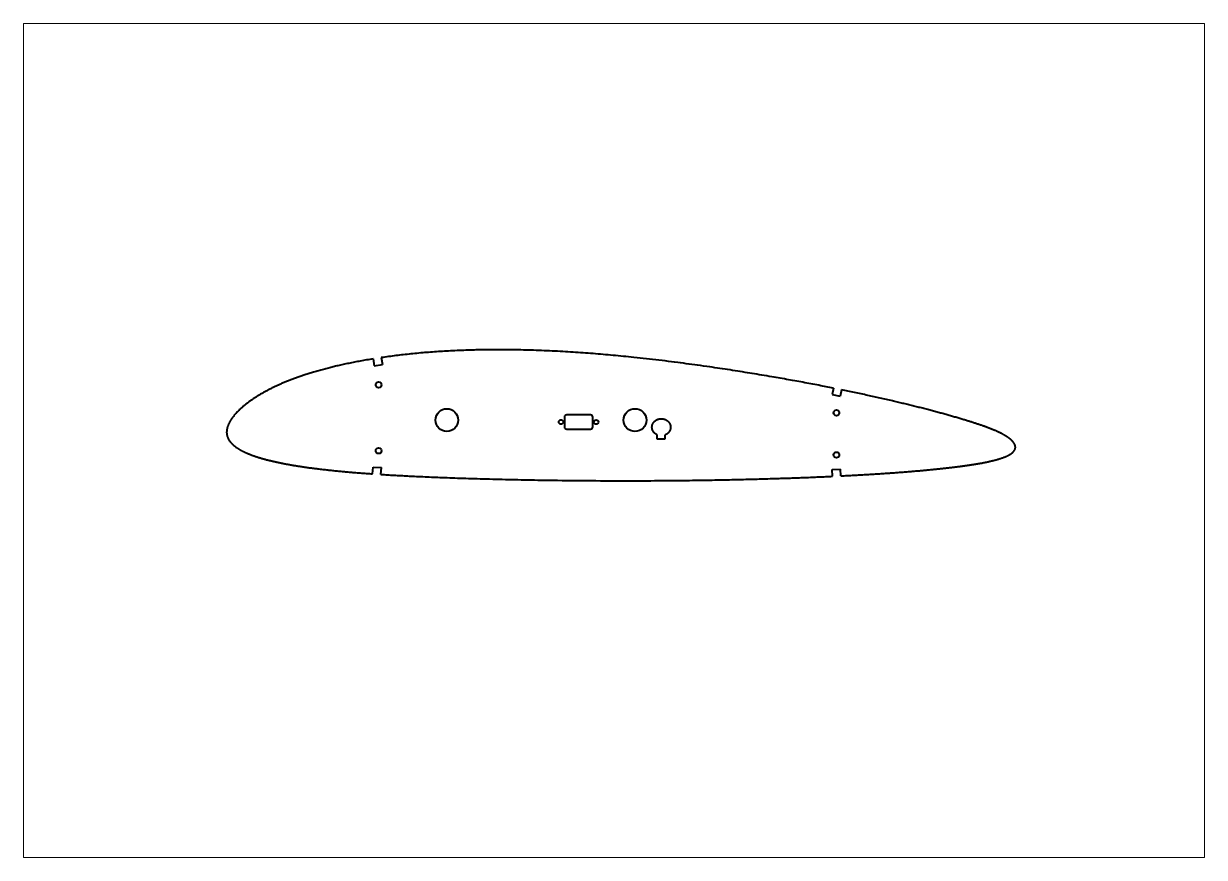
# Paper-space layout 'Sheet' of a CAD drawing. Header units: millimetres. Extents: x 0 to 841, y 0 to 594.
# The model-space entities are those that its viewports show. They can reach past a viewport. Long polylines and large blocks are cut down to what shows.
import ezdxf

# ---------------------------------------------------------------- set-up
doc = ezdxf.new("R2010")
doc.units = ezdxf.units.MM
doc.layers.add('Geometries', color=7, linetype='Continuous')

msp = doc.modelspace()

# ---------------------------------------------------------------- linework, layer by layer
at = {"layer": 'Geometries', "linetype": 'Continuous', "lineweight": 40}
for p, q in [((248.86, 355.13), (249.64, 350.21)), ((254.78, 356.05), (255.57, 351.16)), ((249.64, 350.21), (255.57, 351.16)), ((576.73, 334.28), (575.77, 329.67)), ((575.77, 329.67), (581.65, 328.47)), ((582.6, 333.1), (581.65, 328.47)), ((385.21, 313.68), (385.21, 306.68)), ((403.81, 315.28), (386.81, 315.28)), ((405.41, 306.68), (405.41, 313.68)), ((386.81, 305.08), (403.81, 305.08)), ((451.24, 297.96), (451.24, 301.04)), ((456.72, 297.96), (451.24, 297.96)), ((456.73, 300.87), (456.72, 297.96)), ((248.55, 273.24), (248.96, 278.09)), ((248.96, 278.09), (254.95, 277.67)), ((254.54, 272.84), (254.95, 277.67)), ((575.78, 276.29), (581.77, 276.61)), ((576.03, 271.49), (575.78, 276.29)), ((582.11, 271.78), (581.77, 276.61))]:
    msp.add_line(p, q, dxfattribs=at)
at = {"layer": 'Geometries', "linetype": 'Continuous', "lineweight": 40, "flags": 128}
for points in [[(576.73, 334.28), (575.46, 334.53), (574.19, 334.78), (572.92, 335.04), (571.65, 335.29), (570.37, 335.54), (569.09, 335.79), (567.81, 336.03), (566.39, 336.31), (564.97, 336.58), (563.55, 336.85), (562.12, 337.12), (560.69, 337.4), (559.25, 337.67), (557.81, 337.94), (556.37, 338.2), (554.92, 338.47), (553.48, 338.74), (552.05, 339), (550.62, 339.26), (549.19, 339.52), (547.75, 339.78), (546.28, 340.05), (544.81, 340.31), (543.34, 340.57), (541.87, 340.84), (540.39, 341.1), (538.93, 341.35), (537.48, 341.61), (536.01, 341.86), (534.55, 342.11), (532.8, 342.41), (531.05, 342.71), (529.3, 343.01), (527.54, 343.31), (525.78, 343.6), (524.01, 343.9), (522.32, 344.18), (520.63, 344.46), (518.94, 344.73), (517.24, 345.01), (515.54, 345.28), (513.83, 345.56), (512.12, 345.83), (510.41, 346.1), (508.62, 346.39), (506.82, 346.67), (505.02, 346.95), (503.22, 347.23), (501.41, 347.5), (499.6, 347.78), (497.79, 348.05), (495.97, 348.33), (494.15, 348.6), (492.33, 348.87), (490.51, 349.14), (488.68, 349.4), (486.52, 349.71), (484.36, 350.02), (482.2, 350.33), (480.04, 350.63), (478.03, 350.91), (476.02, 351.19), (474, 351.46), (471.99, 351.73), (469.97, 352), (467.95, 352.26), (465.93, 352.53), (463.7, 352.81), (461.47, 353.1), (459.24, 353.38), (457, 353.65), (454.76, 353.93), (452.52, 354.2), (450.28, 354.46), (448.03, 354.72), (445.78, 354.98), (443.53, 355.24), (441.32, 355.48), (439.11, 355.73), (436.9, 355.96), (434.68, 356.2), (432.8, 356.39), (430.92, 356.59), (429.03, 356.78), (427.15, 356.96), (425.26, 357.15), (423.37, 357.33), (421.59, 357.5), (419.81, 357.66), (418.03, 357.82), (416.25, 357.98), (414.47, 358.14), (412.69, 358.29), (410.9, 358.44), (409.12, 358.59), (407.34, 358.73), (405.55, 358.88), (403.8, 359.01), (402.04, 359.14), (400.29, 359.27), (398.54, 359.4), (396.73, 359.53), (394.92, 359.65), (393.11, 359.77), (391.31, 359.89), (389.5, 360), (387.69, 360.11), (385.88, 360.22), (384.07, 360.32), (382.18, 360.43), (380.29, 360.53), (378.39, 360.63), (376.5, 360.72), (374.61, 360.81), (372.71, 360.89), (370.82, 360.97), (368.93, 361.05), (367.04, 361.12), (365.15, 361.19), (363.26, 361.25), (361.37, 361.31), (359.59, 361.36), (357.81, 361.41), (356.04, 361.45), (354.26, 361.49), (352.48, 361.53), (350.87, 361.56), (349.25, 361.58), (347.64, 361.61), (346.03, 361.63), (344.42, 361.64), (342.81, 361.65), (341.2, 361.66), (339.72, 361.67), (338.25, 361.67), (336.78, 361.67), (335.3, 361.66), (333.83, 361.66), (332.36, 361.64), (330.89, 361.63), (329.42, 361.62), (327.96, 361.6), (326.49, 361.57), (325.03, 361.55), (323.56, 361.52), (322.18, 361.49), (320.8, 361.46), (319.43, 361.42), (318.05, 361.38), (316.67, 361.34), (315.08, 361.29), (313.5, 361.23), (311.91, 361.17), (310.32, 361.11), (308.74, 361.04), (307.16, 360.97), (305.57, 360.9), (304.13, 360.82), (302.68, 360.75), (301.24, 360.67), (299.79, 360.59), (298.35, 360.5), (296.91, 360.41), (295.47, 360.32), (294.03, 360.22), (292.6, 360.12), (291.16, 360.01), (289.73, 359.91), (288.3, 359.8), (286.95, 359.69), (285.61, 359.58), (284.26, 359.46), (282.92, 359.34), (281.58, 359.22), (280.15, 359.09), (278.74, 358.95), (277.32, 358.82), (275.9, 358.67), (274.49, 358.53), (273.08, 358.37), (271.75, 358.23), (270.42, 358.08), (269.1, 357.93), (267.77, 357.77), (266.45, 357.61), (265.14, 357.45), (263.82, 357.29), (262.51, 357.12), (261.2, 356.94), (259.89, 356.77), (258.61, 356.59), (257.33, 356.41), (256.06, 356.23), (254.78, 356.05)], [(248.86, 355.13), (247.7, 354.94), (246.55, 354.75), (245.4, 354.56), (244.26, 354.36), (243.12, 354.16), (241.98, 353.96), (240.84, 353.76), (239.8, 353.57), (238.77, 353.38), (237.73, 353.18), (236.7, 352.98), (235.68, 352.78), (234.65, 352.58), (233.63, 352.38), (232.62, 352.17), (231.6, 351.96), (230.59, 351.75), (229.58, 351.54), (228.58, 351.32), (227.63, 351.12), (226.69, 350.91), (225.76, 350.7), (224.82, 350.49), (223.89, 350.27), (223.04, 350.08), (222.2, 349.88), (221.36, 349.68), (220.53, 349.48), (219.7, 349.27), (218.87, 349.07), (218.04, 348.86), (217.13, 348.63), (216.23, 348.4), (215.33, 348.17), (214.43, 347.93), (213.54, 347.69), (212.65, 347.45), (211.76, 347.21), (210.88, 346.96), (210, 346.72), (209.13, 346.47), (208.28, 346.22), (207.42, 345.97), (206.58, 345.72), (205.73, 345.47), (204.96, 345.23), (204.18, 345), (203.41, 344.76), (202.65, 344.52), (201.88, 344.27), (201.12, 344.03), (200.37, 343.78), (199.67, 343.55), (198.99, 343.33), (198.3, 343.1), (197.62, 342.86), (196.94, 342.63), (196.27, 342.39), (195.6, 342.16), (194.93, 341.92), (194.26, 341.68), (193.6, 341.44), (192.94, 341.2), (192.28, 340.95), (191.67, 340.72), (191.05, 340.49), (190.44, 340.26), (189.84, 340.02), (189.23, 339.78), (188.6, 339.53), (187.96, 339.28), (187.33, 339.02), (186.7, 338.76), (186.08, 338.51), (185.46, 338.25), (184.88, 338), (184.3, 337.75), (183.72, 337.5), (183.15, 337.25), (182.58, 337), (182.02, 336.75), (181.46, 336.49), (180.9, 336.24), (180.34, 335.98), (179.79, 335.72), (179.25, 335.47), (178.71, 335.21), (178.18, 334.95), (177.65, 334.69), (177.1, 334.42), (176.55, 334.15), (176, 333.87), (175.46, 333.6), (174.92, 333.32), (174.4, 333.05), (173.88, 332.78), (173.36, 332.5), (172.85, 332.23), (172.33, 331.94), (171.81, 331.66), (171.3, 331.37), (170.79, 331.09), (170.29, 330.8), (169.79, 330.52), (169.29, 330.23), (168.8, 329.94), (168.32, 329.65), (167.83, 329.36), (167.35, 329.07), (166.88, 328.78), (166.41, 328.48), (165.94, 328.19), (165.52, 327.92), (165.1, 327.65), (164.68, 327.38), (164.27, 327.11), (163.86, 326.84), (163.45, 326.57), (163.07, 326.31), (162.69, 326.05), (162.31, 325.79), (161.94, 325.52), (161.57, 325.26), (161.2, 325), (160.84, 324.74), (160.48, 324.48), (160.1, 324.2), (159.73, 323.93), (159.37, 323.65), (159.01, 323.37), (158.65, 323.1), (158.3, 322.82), (157.95, 322.54), (157.6, 322.27), (157.26, 321.99), (156.92, 321.71), (156.59, 321.43), (156.26, 321.16), (155.95, 320.89), (155.65, 320.63), (155.35, 320.37), (155.06, 320.11), (154.77, 319.84), (154.47, 319.57), (154.18, 319.3), (153.89, 319.03), (153.6, 318.76), (153.32, 318.49), (153.05, 318.23), (152.78, 317.96), (152.52, 317.7), (152.26, 317.43), (152, 317.16), (151.74, 316.89), (151.49, 316.62), (151.24, 316.35), (151, 316.08), (150.76, 315.81), (150.52, 315.54), (150.29, 315.27), (150.06, 315), (149.84, 314.73), (149.62, 314.46), (149.41, 314.2), (149.2, 313.93), (148.99, 313.66), (148.81, 313.41), (148.63, 313.17), (148.45, 312.93), (148.28, 312.68), (148.11, 312.44), (147.95, 312.19), (147.79, 311.96), (147.64, 311.72), (147.49, 311.49), (147.34, 311.25), (147.2, 311.02), (147.06, 310.79), (146.93, 310.56), (146.8, 310.33), (146.67, 310.1), (146.55, 309.87), (146.43, 309.63), (146.31, 309.4), (146.2, 309.17), (146.09, 308.94), (145.98, 308.71), (145.88, 308.48), (145.78, 308.25), (145.69, 308.02), (145.6, 307.79), (145.51, 307.56), (145.43, 307.34), (145.35, 307.11), (145.28, 306.89), (145.21, 306.67), (145.15, 306.45), (145.08, 306.22), (145.02, 306), (144.97, 305.78), (144.92, 305.55), (144.87, 305.33), (144.83, 305.11), (144.79, 304.89), (144.75, 304.67), (144.72, 304.45), (144.69, 304.23), (144.67, 304.02), (144.65, 303.8), (144.64, 303.59), (144.63, 303.38), (144.62, 303.17), (144.62, 302.96), (144.62, 302.75), (144.62, 302.53), (144.63, 302.32), (144.65, 302.11), (144.67, 301.9), (144.69, 301.69), (144.72, 301.49), (144.75, 301.28), (144.78, 301.07), (144.82, 300.87), (144.87, 300.66), (144.91, 300.46), (144.96, 300.26), (145.02, 300.07), (145.08, 299.87), (145.14, 299.67), (145.21, 299.47), (145.28, 299.28), (145.36, 299.08), (145.44, 298.88), (145.53, 298.69), (145.62, 298.49), (145.71, 298.3), (145.81, 298.11), (145.91, 297.92), (146.02, 297.73), (146.13, 297.54), (146.24, 297.35), (146.36, 297.16), (146.48, 296.98), (146.6, 296.8), (146.73, 296.62), (146.87, 296.43), (147, 296.25), (147.15, 296.06), (147.29, 295.88), (147.44, 295.7), (147.6, 295.52), (147.76, 295.34), (147.92, 295.16), (148.09, 294.99), (148.26, 294.81), (148.43, 294.63), (148.61, 294.46), (148.79, 294.29), (148.97, 294.12), (149.15, 293.95), (149.34, 293.78), (149.54, 293.61), (149.74, 293.44), (149.95, 293.27), (150.15, 293.1), (150.37, 292.93), (150.58, 292.76), (150.8, 292.6), (151.04, 292.43), (151.27, 292.25), (151.52, 292.08), (151.76, 291.91), (152.01, 291.74), (152.27, 291.58), (152.51, 291.42), (152.76, 291.26), (153.01, 291.11), (153.26, 290.95), (153.52, 290.8), (153.78, 290.64), (154.04, 290.49), (154.31, 290.34), (154.58, 290.19), (154.86, 290.03), (155.13, 289.89), (155.41, 289.74), (155.69, 289.59), (155.97, 289.45), (156.26, 289.3), (156.56, 289.16), (156.85, 289.01), (157.16, 288.87), (157.46, 288.72), (157.76, 288.58), (158.07, 288.44), (158.38, 288.3), (158.69, 288.16), (159.02, 288.02), (159.34, 287.88), (159.67, 287.74), (160, 287.6), (160.34, 287.47), (160.68, 287.33), (161.02, 287.19), (161.37, 287.06), (161.71, 286.92), (162.07, 286.79), (162.42, 286.66), (162.78, 286.52), (163.13, 286.39), (163.49, 286.27), (163.85, 286.14), (164.21, 286.01), (164.65, 285.86), (165.09, 285.71), (165.54, 285.56), (165.99, 285.41), (166.44, 285.26), (166.9, 285.12), (167.36, 284.97), (167.83, 284.83), (168.3, 284.69), (168.77, 284.54), (169.25, 284.4), (169.74, 284.26), (170.2, 284.13), (170.66, 284), (171.13, 283.87), (171.6, 283.74), (172.07, 283.61), (172.58, 283.47), (173.1, 283.33), (173.63, 283.2), (174.15, 283.06), (174.68, 282.93), (175.22, 282.8), (175.73, 282.67), (176.24, 282.55), (176.75, 282.43), (177.27, 282.3), (177.8, 282.18), (178.32, 282.06), (178.85, 281.94), (179.38, 281.82), (179.92, 281.7), (180.46, 281.59), (180.99, 281.47), (181.53, 281.36), (182.07, 281.24), (182.61, 281.13), (183.17, 281.02), (183.73, 280.9), (184.29, 280.79), (184.86, 280.68), (185.43, 280.57), (185.99, 280.46), (186.56, 280.35), (187.13, 280.25), (187.7, 280.14), (188.29, 280.03), (188.88, 279.93), (189.47, 279.82), (190.07, 279.71), (190.67, 279.61), (191.27, 279.51), (191.88, 279.4), (192.48, 279.3), (193.1, 279.2), (193.71, 279.1), (194.33, 279), (194.95, 278.9), (195.56, 278.8), (196.18, 278.7), (196.79, 278.61), (197.42, 278.51), (198.16, 278.4), (198.91, 278.29), (199.66, 278.18), (200.41, 278.07), (201.17, 277.96), (201.94, 277.85), (202.7, 277.75), (203.47, 277.64), (204.25, 277.54), (205.03, 277.43), (205.81, 277.33), (206.6, 277.23), (207.34, 277.13), (208.09, 277.04), (208.84, 276.94), (209.6, 276.85), (210.36, 276.76), (211.24, 276.65), (212.12, 276.54), (213.02, 276.44), (213.91, 276.34), (214.81, 276.24), (215.71, 276.13), (216.62, 276.03), (217.45, 275.94), (218.29, 275.85), (219.13, 275.76), (219.98, 275.67), (220.83, 275.59), (221.68, 275.5), (222.54, 275.41), (223.4, 275.33), (224.26, 275.24), (225.12, 275.16), (225.99, 275.08), (226.87, 274.99), (227.69, 274.92), (228.52, 274.84), (229.35, 274.76), (230.18, 274.69), (231.02, 274.61), (231.91, 274.54), (232.8, 274.46), (233.7, 274.38), (234.6, 274.31), (235.5, 274.23), (236.4, 274.16), (237.47, 274.07), (238.55, 273.98), (239.63, 273.9), (240.71, 273.81), (241.82, 273.73), (242.93, 273.64), (244.05, 273.56), (245.17, 273.48), (246.29, 273.4), (247.42, 273.32), (248.55, 273.24)], [(655.97, 277.26), (655.97, 277.26), (656.68, 277.34), (657.38, 277.42), (658.08, 277.5), (658.77, 277.58), (659.46, 277.66), (660.14, 277.74), (660.81, 277.81), (661.48, 277.89), (662.14, 277.97), (662.81, 278.06), (663.48, 278.14), (664.14, 278.22), (664.8, 278.3), (665.46, 278.39), (666.11, 278.47), (666.75, 278.55), (667.31, 278.63), (667.87, 278.7), (668.43, 278.78), (668.98, 278.85), (669.53, 278.92), (670.07, 279), (670.61, 279.08), (671.15, 279.15), (671.71, 279.23), (672.27, 279.31), (672.82, 279.39), (673.37, 279.47), (673.91, 279.56), (674.45, 279.64), (674.96, 279.72), (675.47, 279.8), (675.98, 279.87), (676.48, 279.95), (676.97, 280.03), (677.47, 280.11), (677.96, 280.2), (678.45, 280.28), (678.95, 280.36), (679.45, 280.45), (679.95, 280.53), (680.45, 280.62), (680.93, 280.71), (681.42, 280.8), (681.9, 280.88), (682.38, 280.97), (682.85, 281.06), (683.32, 281.15), (683.79, 281.24), (684.25, 281.33), (684.68, 281.42), (685.1, 281.5), (685.53, 281.59), (685.94, 281.67), (686.36, 281.76), (686.73, 281.84), (687.1, 281.92), (687.47, 282), (687.83, 282.08), (688.19, 282.16), (688.54, 282.24), (688.89, 282.32), (689.24, 282.4), (689.58, 282.49), (689.92, 282.57), (690.27, 282.65), (690.61, 282.74), (690.94, 282.82), (691.27, 282.9), (691.6, 282.99), (691.93, 283.07), (692.25, 283.16), (692.57, 283.25), (692.88, 283.33), (693.2, 283.42), (693.51, 283.51), (693.81, 283.59), (694.11, 283.68), (694.44, 283.78), (694.77, 283.88), (695.09, 283.98), (695.4, 284.07), (695.71, 284.17), (695.99, 284.27), (696.27, 284.36), (696.54, 284.45), (696.81, 284.54), (697.08, 284.63), (697.34, 284.73), (697.6, 284.82), (697.88, 284.92), (698.16, 285.03), (698.43, 285.13), (698.7, 285.24), (698.96, 285.34), (699.22, 285.45), (699.47, 285.55), (699.72, 285.66), (699.97, 285.77), (700.21, 285.88), (700.44, 285.98), (700.67, 286.09), (700.9, 286.2), (701.12, 286.31), (701.32, 286.41), (701.52, 286.51), (701.71, 286.61), (701.9, 286.72), (702.09, 286.82), (702.27, 286.93), (702.45, 287.03), (702.62, 287.14), (702.8, 287.25), (702.98, 287.36), (703.15, 287.47), (703.32, 287.58), (703.48, 287.7), (703.64, 287.81), (703.77, 287.91), (703.9, 288.01), (704.02, 288.1), (704.14, 288.2), (704.26, 288.3), (704.38, 288.4), (704.49, 288.5), (704.6, 288.6), (704.7, 288.7), (704.82, 288.82), (704.94, 288.94), (705.05, 289.06), (705.16, 289.18), (705.26, 289.3), (705.36, 289.42), (705.45, 289.54), (705.54, 289.66), (705.62, 289.78), (705.7, 289.9), (705.77, 290.02), (705.85, 290.14), (705.91, 290.27), (705.97, 290.39), (706.03, 290.51), (706.08, 290.64), (706.13, 290.76), (706.18, 290.89), (706.22, 291.01), (706.25, 291.14), (706.28, 291.27), (706.31, 291.4), (706.33, 291.53), (706.35, 291.66), (706.37, 291.79), (706.38, 291.92), (706.38, 292.05), (706.38, 292.18), (706.38, 292.31), (706.37, 292.44), (706.36, 292.58), (706.34, 292.71), (706.32, 292.85), (706.3, 292.98), (706.27, 293.1), (706.24, 293.22), (706.21, 293.34), (706.18, 293.46), (706.14, 293.58), (706.1, 293.7), (706.05, 293.81), (706, 293.93), (705.95, 294.05), (705.89, 294.19), (705.82, 294.34), (705.75, 294.48), (705.67, 294.62), (705.59, 294.77), (705.5, 294.91), (705.42, 295.04), (705.34, 295.16), (705.26, 295.28), (705.17, 295.41), (705.08, 295.53), (704.99, 295.66), (704.89, 295.78), (704.79, 295.9), (704.69, 296.02), (704.57, 296.17), (704.44, 296.32), (704.31, 296.47), (704.17, 296.61), (704.03, 296.76), (703.88, 296.91), (703.74, 297.05), (703.59, 297.19), (703.44, 297.34), (703.28, 297.48), (703.12, 297.62), (702.96, 297.76), (702.8, 297.9), (702.63, 298.04), (702.46, 298.18), (702.28, 298.33), (702.09, 298.47), (701.9, 298.61), (701.71, 298.76), (701.52, 298.9), (701.32, 299.05), (701.12, 299.19), (700.91, 299.33), (700.7, 299.48), (700.48, 299.62), (700.27, 299.77), (700.04, 299.91), (699.82, 300.05), (699.59, 300.2), (699.37, 300.33), (699.16, 300.46), (698.93, 300.59), (698.71, 300.72), (698.48, 300.86), (698.25, 300.99), (698, 301.13), (697.74, 301.27), (697.48, 301.42), (697.21, 301.56), (696.94, 301.7), (696.67, 301.85), (696.39, 301.99), (696.08, 302.15), (695.77, 302.3), (695.45, 302.46), (695.13, 302.62), (694.8, 302.77), (694.47, 302.93), (694.13, 303.09), (693.79, 303.24), (693.45, 303.4), (693.1, 303.55), (692.76, 303.71), (692.41, 303.86), (692.05, 304.01), (691.7, 304.17), (691.33, 304.32), (690.96, 304.48), (690.58, 304.63), (690.2, 304.79), (689.82, 304.94), (689.44, 305.1), (689.06, 305.25), (688.67, 305.4), (688.28, 305.55), (687.88, 305.71), (687.47, 305.86), (687.07, 306.02), (686.65, 306.17), (686.24, 306.33), (685.82, 306.48), (685.4, 306.64), (684.97, 306.79), (684.54, 306.95), (684.11, 307.1), (683.68, 307.26), (683.24, 307.41), (682.81, 307.56), (682.37, 307.71), (681.93, 307.87), (681.49, 308.02), (680.96, 308.2), (680.43, 308.38), (679.89, 308.56), (679.35, 308.74), (678.8, 308.92), (678.26, 309.1), (677.7, 309.28), (677.15, 309.46), (676.59, 309.64), (676.02, 309.82), (675.46, 310), (674.88, 310.18), (674.34, 310.36), (673.8, 310.53), (673.25, 310.7), (672.7, 310.87), (672.15, 311.04), (671.51, 311.24), (670.86, 311.43), (670.21, 311.63), (669.56, 311.83), (668.9, 312.03), (668.24, 312.23), (667.58, 312.43), (666.85, 312.64), (666.11, 312.86), (665.37, 313.08), (664.62, 313.3), (663.87, 313.52), (663.12, 313.74), (662.36, 313.96), (661.6, 314.18), (660.83, 314.4), (660.06, 314.62), (659.3, 314.83), (658.54, 315.05), (657.77, 315.26), (657, 315.48), (656.21, 315.7), (655.42, 315.92), (654.63, 316.14), (653.83, 316.36), (653.02, 316.58), (652.23, 316.8), (651.43, 317.01), (650.63, 317.23), (649.83, 317.45), (649, 317.67), (648.18, 317.89), (647.35, 318.11), (646.51, 318.33), (645.67, 318.55), (644.83, 318.77), (643.99, 319), (643.09, 319.23), (642.18, 319.46), (641.28, 319.7), (640.37, 319.93), (639.45, 320.17), (638.53, 320.4), (637.66, 320.62), (636.79, 320.84), (635.91, 321.06), (635.03, 321.28), (634.15, 321.5), (633.26, 321.72), (632.37, 321.95), (631.48, 322.17), (630.58, 322.39), (629.69, 322.61), (628.8, 322.82), (627.91, 323.04), (627.01, 323.26), (626.12, 323.47), (625.2, 323.69), (624.28, 323.91), (623.36, 324.13), (622.44, 324.35), (621.51, 324.57), (620.59, 324.79), (619.67, 325), (618.75, 325.22), (617.83, 325.43), (616.73, 325.69), (615.62, 325.94), (614.51, 326.2), (613.39, 326.46), (612.27, 326.71), (611.15, 326.97), (610.07, 327.21), (608.99, 327.45), (607.9, 327.7), (606.82, 327.94), (605.72, 328.18), (604.63, 328.42), (603.53, 328.67), (602.43, 328.91), (601.27, 329.16), (600.11, 329.41), (598.94, 329.67), (597.78, 329.92), (596.6, 330.17), (595.43, 330.42), (594.25, 330.67), (593.06, 330.92), (591.87, 331.17), (590.68, 331.42), (589.49, 331.67), (588.29, 331.92), (587.16, 332.16), (586.02, 332.39), (584.88, 332.63), (583.74, 332.86), (582.6, 333.1)], [(451.24, 301.04), (451.1, 301.11), (450.96, 301.17), (450.82, 301.24), (450.69, 301.32), (450.56, 301.4), (450.42, 301.48), (450.3, 301.56), (450.17, 301.64), (450.04, 301.74), (449.91, 301.83), (449.79, 301.93), (449.66, 302.03), (449.54, 302.14), (449.43, 302.24), (449.32, 302.35), (449.21, 302.45), (449.11, 302.56), (449.01, 302.67), (448.91, 302.79), (448.82, 302.9), (448.73, 303.02), (448.64, 303.14), (448.55, 303.26), (448.47, 303.39), (448.38, 303.52), (448.31, 303.66), (448.23, 303.79), (448.16, 303.93), (448.1, 304.06), (448.04, 304.19), (447.98, 304.32), (447.92, 304.46), (447.87, 304.6), (447.83, 304.73), (447.78, 304.87), (447.74, 305.01), (447.71, 305.16), (447.67, 305.3), (447.64, 305.45), (447.62, 305.6), (447.6, 305.75), (447.58, 305.9), (447.57, 306.04), (447.56, 306.19), (447.55, 306.33), (447.55, 306.47), (447.56, 306.62), (447.56, 306.76), (447.57, 306.91), (447.58, 307.05), (447.6, 307.2), (447.63, 307.35), (447.65, 307.5), (447.68, 307.64), (447.72, 307.79), (447.76, 307.94), (447.8, 308.08), (447.84, 308.21), (447.89, 308.35), (447.94, 308.49), (447.99, 308.62), (448.05, 308.76), (448.11, 308.89), (448.18, 309.02), (448.25, 309.16), (448.33, 309.29), (448.41, 309.42), (448.49, 309.55), (448.57, 309.68), (448.66, 309.81), (448.75, 309.93), (448.85, 310.04), (448.94, 310.16), (449.04, 310.27), (449.14, 310.38), (449.24, 310.49), (449.35, 310.6), (449.46, 310.7), (449.58, 310.81), (449.7, 310.91), (449.82, 311.01), (449.94, 311.11), (450.07, 311.2), (450.2, 311.29), (450.33, 311.38), (450.46, 311.46), (450.59, 311.54), (450.73, 311.62), (450.86, 311.69), (451, 311.76), (451.14, 311.83), (451.28, 311.9), (451.43, 311.96), (451.58, 312.02), (451.73, 312.08), (451.89, 312.13), (452.04, 312.18), (452.2, 312.23), (452.35, 312.27), (452.5, 312.31), (452.65, 312.35), (452.81, 312.38), (452.96, 312.41), (453.12, 312.43), (453.27, 312.45), (453.43, 312.47), (453.6, 312.49), (453.76, 312.5), (453.93, 312.51), (454.09, 312.51), (454.26, 312.51), (454.42, 312.51), (454.58, 312.5), (454.74, 312.49), (454.89, 312.48), (455.05, 312.46), (455.21, 312.44), (455.36, 312.42), (455.52, 312.39), (455.67, 312.36), (455.83, 312.33), (455.99, 312.29), (456.15, 312.25), (456.31, 312.2), (456.46, 312.15), (456.62, 312.1), (456.76, 312.04), (456.91, 311.99), (457.05, 311.93), (457.19, 311.86), (457.33, 311.8), (457.47, 311.73), (457.61, 311.65), (457.74, 311.58), (457.88, 311.5), (458.02, 311.41), (458.15, 311.32), (458.28, 311.23), (458.41, 311.14), (458.54, 311.04), (458.65, 310.95), (458.77, 310.85), (458.88, 310.75), (458.99, 310.65), (459.1, 310.54), (459.21, 310.43), (459.31, 310.32), (459.41, 310.21), (459.51, 310.09), (459.6, 309.97), (459.7, 309.85), (459.79, 309.72), (459.88, 309.59), (459.96, 309.46), (460.04, 309.34), (460.11, 309.21), (460.18, 309.08), (460.25, 308.95), (460.31, 308.82), (460.37, 308.69), (460.42, 308.55), (460.48, 308.42), (460.53, 308.28), (460.58, 308.13), (460.62, 307.99), (460.66, 307.84), (460.69, 307.69), (460.73, 307.54), (460.75, 307.4), (460.77, 307.26), (460.79, 307.12), (460.81, 306.97), (460.82, 306.83), (460.83, 306.69), (460.83, 306.54), (460.83, 306.4), (460.83, 306.25), (460.82, 306.1), (460.81, 305.95), (460.79, 305.8), (460.77, 305.65), (460.75, 305.5), (460.72, 305.36), (460.69, 305.22), (460.65, 305.08), (460.61, 304.94), (460.57, 304.8), (460.53, 304.66), (460.48, 304.53), (460.43, 304.39), (460.37, 304.25), (460.3, 304.11), (460.24, 303.97), (460.17, 303.84), (460.09, 303.7), (460.02, 303.57), (459.94, 303.44), (459.86, 303.32), (459.78, 303.2), (459.69, 303.08), (459.6, 302.96), (459.51, 302.84), (459.41, 302.73), (459.31, 302.62), (459.2, 302.5), (459.09, 302.39), (458.98, 302.28), (458.87, 302.17), (458.75, 302.07), (458.62, 301.96), (458.51, 301.87), (458.39, 301.78), (458.26, 301.69), (458.14, 301.6), (458.01, 301.52), (457.88, 301.43), (457.75, 301.36), (457.61, 301.28), (457.47, 301.2), (457.32, 301.13), (457.18, 301.06), (457.03, 301), (456.88, 300.93), (456.73, 300.87)], [(254.54, 272.84), (255.67, 272.77), (256.81, 272.69), (257.94, 272.62), (259.09, 272.55), (260.23, 272.49), (261.38, 272.42), (262.53, 272.35), (263.69, 272.28), (264.9, 272.21), (266.12, 272.15), (267.34, 272.08), (268.56, 272.01), (269.79, 271.95), (271.02, 271.88), (272.25, 271.82), (273.49, 271.76), (274.72, 271.69), (275.97, 271.63), (277.21, 271.57), (278.46, 271.51), (279.93, 271.44), (281.41, 271.37), (282.89, 271.3), (284.38, 271.24), (285.89, 271.17), (287.41, 271.11), (288.93, 271.04), (290.46, 270.98), (291.99, 270.91), (293.5, 270.85), (295.01, 270.79), (296.52, 270.73), (298.04, 270.67), (299.84, 270.61), (301.66, 270.54), (303.47, 270.47), (305.29, 270.41), (307.11, 270.34), (308.94, 270.28), (310.94, 270.21), (312.94, 270.15), (314.94, 270.08), (316.95, 270.02), (318.96, 269.96), (320.98, 269.89), (323, 269.83), (325.22, 269.77), (327.45, 269.71), (329.68, 269.64), (331.92, 269.58), (334.16, 269.52), (336.4, 269.47), (338.65, 269.41), (340.9, 269.36), (343.15, 269.3), (345.41, 269.25), (347.62, 269.2), (349.85, 269.15), (352.07, 269.11), (354.3, 269.06), (356.7, 269.01), (359.11, 268.97), (361.52, 268.92), (363.94, 268.88), (366.35, 268.84), (368.77, 268.8), (371.63, 268.76), (374.48, 268.71), (377.34, 268.67), (380.2, 268.64), (383.61, 268.6), (387.02, 268.56), (390.43, 268.52), (393.84, 268.49), (397.25, 268.46), (400.67, 268.43), (404.08, 268.41), (407.49, 268.39), (410.91, 268.37), (414.32, 268.36), (417.73, 268.35), (421.14, 268.34), (424.36, 268.33), (427.57, 268.33), (430.78, 268.33), (433.98, 268.34), (437.19, 268.34), (439.6, 268.35), (442.02, 268.36), (444.44, 268.37), (446.85, 268.38), (449.26, 268.39), (451.67, 268.4), (453.93, 268.42), (456.2, 268.44), (458.46, 268.45), (460.72, 268.47), (462.97, 268.49), (465.23, 268.51), (467.48, 268.54), (469.73, 268.56), (471.97, 268.59), (474.21, 268.61), (476.41, 268.64), (478.6, 268.67), (480.79, 268.7), (482.97, 268.73), (484.82, 268.76), (486.67, 268.79), (488.52, 268.82), (490.36, 268.85), (492.2, 268.88), (494.04, 268.91), (495.76, 268.94), (497.49, 268.98), (499.21, 269.01), (500.93, 269.04), (502.65, 269.08), (504.36, 269.11), (506.07, 269.15), (507.78, 269.19), (509.48, 269.23), (511.18, 269.26), (512.85, 269.3), (514.51, 269.34), (516.17, 269.38), (517.82, 269.43), (519.35, 269.46), (520.88, 269.5), (522.41, 269.54), (523.93, 269.58), (525.44, 269.63), (526.96, 269.67), (528.47, 269.71), (530.13, 269.76), (531.78, 269.81), (533.43, 269.86), (535.08, 269.91), (536.72, 269.96), (538.08, 270), (539.44, 270.05), (540.8, 270.09), (542.16, 270.14), (543.51, 270.18), (544.86, 270.23), (546.13, 270.27), (547.4, 270.32), (548.66, 270.36), (549.92, 270.41), (551.18, 270.45), (552.51, 270.5), (553.84, 270.55), (555.16, 270.6), (556.48, 270.65), (557.8, 270.7), (559.11, 270.75), (560.35, 270.8), (561.58, 270.85), (562.81, 270.9), (564.04, 270.95), (565.26, 271.01), (566.48, 271.06), (567.69, 271.11), (568.91, 271.16), (570.12, 271.22), (571.32, 271.27), (572.5, 271.32), (573.68, 271.38), (574.86, 271.43), (576.03, 271.49)], [(582.11, 271.78), (583.3, 271.84), (584.5, 271.9), (585.68, 271.96), (586.87, 272.02), (588.05, 272.08), (589.22, 272.15), (590.39, 272.21), (591.46, 272.27), (592.53, 272.33), (593.59, 272.39), (594.66, 272.44), (595.71, 272.5), (596.77, 272.56), (597.82, 272.63), (598.86, 272.69), (599.91, 272.75), (600.94, 272.81), (601.98, 272.87), (603.01, 272.93), (603.98, 272.99), (604.95, 273.05), (605.91, 273.11), (606.87, 273.17), (607.83, 273.23), (608.84, 273.3), (609.85, 273.37), (610.85, 273.43), (611.85, 273.5), (612.85, 273.56), (613.84, 273.63), (614.77, 273.69), (615.7, 273.76), (616.63, 273.82), (617.55, 273.89), (618.47, 273.95), (619.38, 274.02), (620.29, 274.08), (621.2, 274.15), (622.1, 274.22), (623, 274.28), (623.88, 274.35), (624.76, 274.41), (625.63, 274.48), (626.5, 274.55), (627.44, 274.62), (628.37, 274.69), (629.3, 274.77), (630.22, 274.84), (631.14, 274.92), (632.05, 274.99), (632.91, 275.06), (633.77, 275.13), (634.62, 275.21), (635.46, 275.28), (636.31, 275.35), (637.15, 275.42), (637.98, 275.5), (638.81, 275.57), (639.64, 275.64), (640.46, 275.72), (641.27, 275.79), (642.07, 275.86), (642.87, 275.94), (643.66, 276.01), (644.46, 276.09), (645.26, 276.16), (646.06, 276.24), (646.85, 276.32), (647.63, 276.39), (648.4, 276.47), (649.17, 276.55), (649.93, 276.62), (650.68, 276.7), (651.45, 276.78), (652.22, 276.86), (652.97, 276.94), (653.73, 277.02), (654.48, 277.1), (655.23, 277.18), (655.97, 277.26)]]:
    msp.add_lwpolyline(points, dxfattribs=at)
at = {"layer": 'Geometries', "linetype": 'Continuous', "lineweight": 40}
for centre, radius in [((252.86, 336.68), 2.05), ((301.45, 311.55), 8.1), ((435.45, 311.55), 8.1), ((382.77, 310.18), 1.6), ((407.82, 310.13), 1.6), ((578.89, 316.69), 2.05), ((252.86, 289.68), 2.05), ((578.89, 286.69), 2.05)]:
    msp.add_circle(centre, radius, dxfattribs=at)
for centre, start, end in [((386.81, 313.68), 90, 180), ((403.81, 313.68), 0, 90), ((386.81, 306.68), 180, 270), ((403.81, 306.68), 270, 0)]:
    msp.add_arc(centre, 1.6, start, end, dxfattribs=at)

psp = doc.layouts.new('Sheet')

# ---------------------------------------------------------------- viewports
at = {"layer": '0'}
psp.add_viewport(center=(420.5, 297), size=(841, 594), view_center_point=(420.5, 297), view_height=594, dxfattribs=at)

doc.saveas('drawing.dxf')
